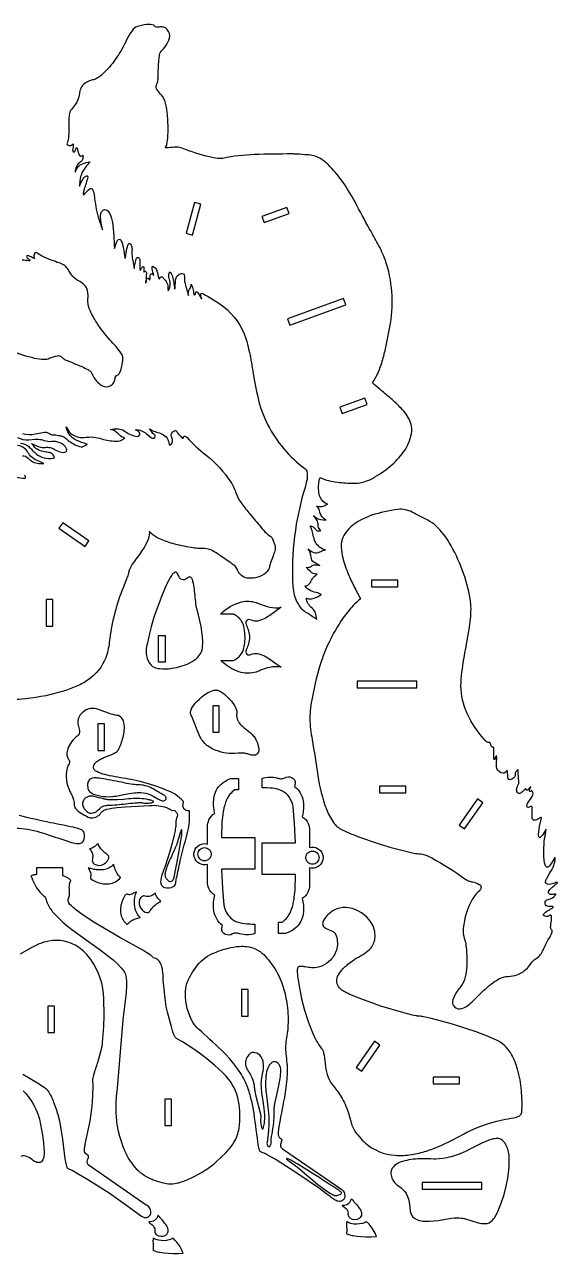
# Model space of a CAD drawing. Extents: x 13.7 to 41.7, y 8.5 to 34.7.
# Drawn here: x 31.67 to 41.73, y 8.7 to 31.92 of the extents above; entities that cross this region are included whole.
import ezdxf

# ---------------------------------------------------------------- set-up
doc = ezdxf.new("R2010")
doc.units = 0
doc.header["$MEASUREMENT"] = 0
doc.layers.get('0').update_dxf_attribs({"linetype": 'CONTINUOUS'})

msp = doc.modelspace()

# ---------------------------------------------------------------- linework, layer by layer
for points in [[(35.015, 26.73, -0.040772), (34.995, 26.815, -0.462979), (35.016, 26.841, -0.128791), (35.038, 26.837, -0.049562), (35.431, 26.588, -0.147565), (35.849, 25.989, -0.025581), (35.908, 25.771, -0.013372), (35.979, 25.385, 0.015224), (36.081, 24.853, 0.057868), (36.26, 24.361, 0.111184), (36.964, 23.53, -0.200682), (37.006, 23.452, -0.073309), (36.997, 23.293, -0.029023), (36.967, 23.173, 0.090055), (36.737, 21.302, 0.106437), (36.819, 21.003, 0.043726), (36.867, 20.92, 0.097324), (36.991, 20.812, -0.029783), (37.14, 20.718, -0.018141), (37.186, 20.682, 0.085694), (37.162, 20.806, 0.113279), (37.1, 20.891, -0.172395), (36.985, 21.085, 0.15305), (37.002, 21.079, 0.082138), (37.068, 21.067, 0.051844), (37.09, 21.069, 0.06517), (37.186, 21.105, -0.010374), (37.277, 21.153, 0.067193), (37.138, 21.199, -0.126116), (37.016, 21.261, -0.021172), (36.964, 21.314, 0.219053), (37.06, 21.366, 0.049125), (37.09, 21.425, -0.105175), (37.161, 21.513, -0.031883), (37.197, 21.539, -0.144272), (37.096, 21.562, -0.051908), (37.08, 21.574, -0.010503), (36.989, 21.667, 0.144221), (37.07, 21.677, 0.053539), (37.101, 21.698, -0.166104), (37.175, 21.713, -0.03772), (37.247, 21.7, -0.044542), (37.211, 21.717, -0.011487), (37.139, 21.759, -0.240347), (37.08, 21.857, 0.139622), (37.026, 22.012, 0.089887), (37.132, 21.946, 0.217327), (37.248, 21.957, -0.074916), (37.323, 21.99, -0.04447), (37.35, 21.993, -0.202975), (37.162, 22.144, -0.053822), (37.136, 22.214, -0.017577), (37.11, 22.331, 0.065788), (37.077, 22.42, 0.038588), (37.056, 22.451, -0.213749), (37.169, 22.38, 0.180505), (37.217, 22.352, 0.085795), (37.236, 22.353, 0.055747), (37.264, 22.363, -0.16982), (37.214, 22.442, -0.029013), (37.212, 22.486, 0.124388), (37.182, 22.568, 0.037477), (37.128, 22.64, 0.172299), (37.308, 22.56, 0.069621), (37.363, 22.565, -0.260544), (37.248, 22.704, 0.145007), (37.184, 22.823, 0.032657), (37.256, 22.814, 0.101739), (37.323, 22.828, -0.015311), (37.395, 22.859, -0.229171), (37.251, 22.99, -0.079183), (37.225, 23.104, -0.057845), (37.231, 23.301, -0.068263), (37.249, 23.361, 0.086745), (37.581, 23.274, 0.019665), (37.885, 23.254, 0.11819), (38.19, 23.321, 0.027778), (38.287, 23.373, 0.043529), (38.606, 23.601, 0.06709), (38.855, 23.887, 0.10947), (38.981, 24.235, 0.136956), (38.947, 24.433, 0.081604), (38.782, 24.67, 0.024966), (38.584, 24.856, 0.004518), (38.376, 25.031, -0.009427), (38.24, 25.15, 0.05985), (38.403, 25.492, 0.033488), (38.476, 25.758, 0.004868), (38.58, 26.273, 0.12504), (38.483, 27.463, 0.042419), (38.342, 27.775, 0.00249), (38.186, 28.055, -0.002268), (37.91, 28.568, 0.032317), (37.653, 28.983, 0.039698), (37.409, 29.268, 0.056565), (37.243, 29.395, 0.125464), (37.009, 29.459, -0.009386), (36.813, 29.472, 0.014605), (36.715, 29.475, 0.007702), (36.01, 29.463, 0.046505), (35.417, 29.391, -0.040768), (35.374, 29.388, -0.048831), (35.163, 29.418, -0.03478), (34.647, 29.584, 0.10837), (34.543, 29.603, 0.01146), (34.386, 29.593, -0.017336), (34.327, 29.592, 0.129207), (34.36, 29.666, 0.047421), (34.381, 29.942, 0.025874), (34.363, 30.265, 0.033105), (34.327, 30.458, 0.076913), (34.285, 30.55, 0.036415), (34.24, 30.602, -0.052159), (34.165, 30.707, -0.291498), (34.171, 30.798, 0.100968), (34.189, 30.86, 0.019815), (34.191, 30.934, -0.005973), (34.207, 31.25, -0.016783), (34.221, 31.347, -0.161306), (34.269, 31.438, 0.089163), (34.359, 31.551, 0.127736), (34.411, 31.705, 0.279506), (34.331, 31.855, 0.112324), (34.266, 31.875, 0.051412), (34.187, 31.87, -0.16524), (34.137, 31.878, -0.092947), (34.118, 31.899, 0.125953), (34.101, 31.91, 0.057677), (34.046, 31.918, 0.067401), (33.903, 31.908, 0.026223), (33.803, 31.884, 0.177324), (33.702, 31.803, 0.037854), (33.599, 31.63, -0.038532), (33.384, 31.259, -0.049801), (33.151, 30.986, -0.077668), (33.012, 30.891, -0.055971), (32.936, 30.869, 0.130894), (32.788, 30.791, 0.127166), (32.724, 30.685, 0.038662), (32.703, 30.587, -0.075245), (32.656, 30.453, -0.030197), (32.631, 30.414, -0.007341), (32.557, 30.318, 0.135954), (32.514, 30.213, 0.026991), (32.51, 30.165), (32.509, 29.949, -0.031564), (32.498, 29.771, -0.056242), (32.473, 29.68, 0.272827), (32.478, 29.65, 0.229465), (32.547, 29.635, 0.099194), (32.566, 29.646, -0.031572), (32.589, 29.664, -0.080858), (32.586, 29.606, 0.013761), (32.579, 29.544, 0.20006), (32.587, 29.517, 0.432905), (32.619, 29.523, 0.063666), (32.643, 29.581, -0.247859), (32.658, 29.596, -0.082897), (32.674, 29.546, 0.030457), (32.695, 29.473, 0.051747), (32.712, 29.439, 0.306496), (32.742, 29.432, 0.173615), (32.769, 29.451, -0.060536), (32.767, 29.37, -0.169479), (32.743, 29.332, 0.145464), (32.667, 29.265, 0.128949), (32.628, 29.161, 0.052774), (32.629, 29.129, -0.109176), (32.687, 29.238, -0.117563), (32.763, 29.288, -0.084076), (32.907, 29.325, 0.033272), (32.783, 29.168, 0.101105), (32.721, 29.003, 0.029524), (32.707, 28.868, -0.018868), (32.763, 28.982, -0.124912), (32.832, 29.057, -0.133567), (32.852, 29.064, -0.211507), (32.859, 29.06, -0.143071), (32.86, 29.013, -0.009734), (32.788, 28.785, 0.110694), (32.783, 28.699, 0.132252), (32.796, 28.709, -0.063855), (32.904, 28.816, -0.459191), (32.955, 28.805, -0.075498), (32.979, 28.739, -0.027738), (32.995, 28.636, 0.018906), (33.025, 28.429, 0.042026), (33.145, 28.042, -0.016788), (33.112, 28.219, -0.048138), (33.107, 28.323, -0.09246), (33.123, 28.382, -0.227671), (33.181, 28.424, -0.189015), (33.225, 28.411, -0.088625), (33.254, 28.383, -0.11703), (33.326, 28.206, -0.021319), (33.354, 27.948, -0.00174), (33.37, 27.69, -0.062294), (33.422, 27.834, -0.121512), (33.448, 27.861, -0.361151), (33.485, 27.852, -0.073956), (33.493, 27.841, -0.067967), (33.536, 27.706, -0.015404), (33.568, 27.499, 0.039815), (33.584, 27.563, -0.026904), (33.613, 27.722, -0.022071), (33.628, 27.767, -0.271564), (33.649, 27.785, -0.186502), (33.657, 27.782, -0.174188), (33.696, 27.72, -0.078441), (33.699, 27.645, 0.041838), (33.7, 27.553, 0.021178), (33.713, 27.46), (33.742, 27.308, 0.047984), (33.75, 27.352, 0.008778), (33.769, 27.461, -0.090626), (33.786, 27.509, -0.520928), (33.835, 27.509, -0.126081), (33.849, 27.455, -0.004085), (33.845, 27.334, 0.095126), (33.856, 27.271, -0.045265), (33.882, 27.317, -0.042376), (33.898, 27.343, -0.123571), (33.91, 27.351, -0.31691), (33.916, 27.347, -0.125343), (33.924, 27.313), (33.922, 27.242, -0.149927), (33.944, 27.261, -0.353541), (33.964, 27.253, -0.139967), (33.971, 27.227, -0.018029), (33.961, 27.037, -0.091352), (33.968, 27.086, -0.081701), (33.978, 27.118, -0.428919), (34.011, 27.122, -0.061096), (34.039, 27.089, -0.016896), (34.044, 27.188, -0.41913), (34.073, 27.213, -0.136339), (34.085, 27.207, -0.037085), (34.111, 27.181, -0.01849), (34.081, 27.307, -0.040065), (34.078, 27.339, -0.535475), (34.102, 27.351, -0.054893), (34.139, 27.323, -0.124886), (34.177, 27.247, -0.009056), (34.192, 27.174, 0.07693), (34.217, 27.11, -0.132825), (34.235, 27.147, -0.352835), (34.268, 27.151, -0.117362), (34.285, 27.137, 0.007817), (34.332, 27.085, -0.158132), (34.374, 26.992, -0.027287), (34.379, 26.93, 0.016373), (34.382, 26.889, 0.070756), (34.399, 26.92, 0.139796), (34.413, 27.082, 0.017005), (34.397, 27.132, -0.232909), (34.42, 27.248, -0.098984), (34.465, 27.152, -0.027964), (34.487, 27.047, -0.008174), (34.503, 26.918, 0.130097), (34.516, 26.965, -0.024215), (34.519, 27.031, -0.00918), (34.521, 27.094, -0.308176), (34.625, 27.218, -0.452621), (34.693, 27.169, -0.047988), (34.69, 27.129, 0.071036), (34.698, 27.047, 0.016355), (34.727, 26.94, -0.004463), (34.764, 26.798, -0.087575), (34.77, 26.887, -0.104557), (34.796, 26.935, 0.158869), (34.818, 27.013, -0.06344), (34.848, 26.927, -0.013544), (34.868, 26.822, 0.155344), (34.878, 26.806, 0.139595), (34.899, 26.84, -0.042289), (34.912, 26.879, -0.17433), (34.934, 26.864, -0.053857), (34.985, 26.78, 0.018107)], [(40.473, 18.317, 0.086356), (40.462, 18.349, 0.337845), (40.447, 18.356, -0.194882), (40.403, 18.363, -0.079992), (40.369, 18.394, -0.042199), (40.117, 18.731, -0.052481), (39.976, 19.033, -0.103803), (39.915, 19.559, -0.01828), (39.985, 20.055, 0.003073), (40.065, 20.49, 0.037001), (40.1, 20.883, 0.040576), (40.086, 21.07, 0.086335), (39.69, 22.133, 0.06807), (39.438, 22.448, 0.06038), (39.283, 22.558, -0.000932), (38.987, 22.709, 0.141066), (38.719, 22.76, 0.050121), (38.223, 22.648, 0.06881), (37.894, 22.48, 0.095874), (37.699, 22.27, 0.122932), (37.65, 22.104, 0.069334), (37.669, 21.888, 0.042064), (37.768, 21.576, 0.023047), (37.887, 21.314, 0.002463), (38.013, 21.071, 0.039646), (37.875, 20.943, 0.037624), (37.683, 20.703, 0.083391), (37.227, 19.74, 0.033792), (37.071, 19.012, 0.067328), (37.071, 18.61, 0.010804), (37.101, 18.411, -0.005879), (37.206, 17.733, 0.051129), (37.37, 17.098, 0.061528), (37.502, 16.847, 0.120391), (37.667, 16.705, -0.003044), (37.833, 16.633, 0.042915), (39.022, 16.267, 0.030365), (39.146, 16.251, -0.07845), (39.303, 16.203, -0.016281), (39.361, 16.175, -0.037843), (39.999, 15.771, 0.05744), (40.063, 15.738, 0.029234), (40.125, 15.724, -0.063016), (40.256, 15.676, -0.447657), (40.277, 15.582, -0.070386), (40.251, 15.55, 0.081348), (40.124, 15.389, 0.099098), (39.952, 14.85, 0.075183), (39.958, 14.714, 0.019962), (39.977, 14.649, -0.041804), (40.004, 14.516, -0.068183), (40.006, 14.015, -0.017113), (39.99, 13.928, -0.099956), (39.902, 13.742, 0.006711), (39.841, 13.66, 0.064491), (39.757, 13.494, 0.166516), (39.759, 13.402, 0.225805), (39.84, 13.333, 0.161223), (39.943, 13.337, 0.089089), (40.077, 13.417, 0.021989), (40.247, 13.583, -0.033319), (40.515, 13.819, -0.027573), (40.625, 13.891, -0.114948), (40.802, 13.938, 0.170905), (41.118, 14.052, 0.075307), (41.201, 14.146, -0.108607), (41.33, 14.274, 0.135637), (41.463, 14.435, -0.011252), (41.509, 14.545, -0.030948), (41.569, 14.648, 0.035434), (41.626, 14.76, 0.194784), (41.629, 14.805, 0.078382), (41.612, 14.827, -0.148321), (41.602, 14.862, -0.04338), (41.619, 14.993, 0.054055), (41.621, 15.068, 0.320944), (41.603, 15.094, 0.237531), (41.583, 15.088, -0.2564), (41.494, 15.073, -0.162597), (41.469, 15.094, -0.258488), (41.47, 15.111, -0.09509), (41.508, 15.15, -0.031192), (41.568, 15.19, 0.013014), (41.635, 15.233, 0.081454), (41.65, 15.247, 0.232193), (41.65, 15.254, 0.137334), (41.636, 15.257, -0.062668), (41.539, 15.265, -0.056573), (41.519, 15.273, -0.204894), (41.498, 15.31, -0.14375), (41.502, 15.356, -0.179055), (41.534, 15.382, 0.006521), (41.613, 15.409, 0.159185), (41.702, 15.482, 0.237216), (41.702, 15.49, 0.191124), (41.682, 15.493, -0.05313), (41.607, 15.486, -0.269455), (41.564, 15.513, -0.217237), (41.564, 15.544, -0.068876), (41.587, 15.578, -0.045572), (41.642, 15.628, 0.011009), (41.704, 15.677, 0.043771), (41.727, 15.699, 0.150407), (41.731, 15.71, 0.289985), (41.727, 15.713, 0.175728), (41.703, 15.71, -0.053935), (41.605, 15.677, -0.089763), (41.545, 15.678, -0.148469), (41.515, 15.697, -0.096531), (41.508, 15.711, -0.109293), (41.514, 15.75, -0.053312), (41.541, 15.808, 0.004604), (41.635, 15.975, 0.053511), (41.679, 16.092, 0.075411), (41.686, 16.181, 0.271934), (41.672, 16.173, -0.030385), (41.596, 16.043, -0.092341), (41.561, 16.009, -0.142053), (41.533, 16.003, -0.183072), (41.517, 16.012, -0.144834), (41.487, 16.083, -0.067129), (41.49, 16.541, -0.004602), (41.518, 16.722, -0.041938), (41.44, 16.597, -0.02449), (41.419, 16.573, -0.072328), (41.403, 16.563, -0.41057), (41.38, 16.574, -0.130269), (41.374, 16.626, -0.027395), (41.383, 16.683, 0.062135), (41.387, 16.733, -0.061353), (41.407, 16.829, 0.031194), (41.418, 16.881, -0.033644), (41.43, 16.925, 0.64095), (41.413, 16.939, -0.016149), (41.358, 16.906, -0.044291), (41.32, 16.889, -0.187926), (41.279, 16.892, -0.147354), (41.263, 16.908, -0.099038), (41.252, 16.951, -0.036594), (41.256, 17.056, 0.035722), (41.256, 17.117, 0.119773), (41.245, 17.146, 0.214699), (41.235, 17.149, 0.118191), (41.209, 17.138, -0.083252), (41.18, 17.128, -0.505904), (41.152, 17.162, -0.092778), (41.169, 17.204, 0.003161), (41.243, 17.317, 0.112099), (41.271, 17.395, 0.148471), (41.262, 17.433, 0.326869), (41.237, 17.441, 0.046284), (41.215, 17.432, -0.666499), (41.201, 17.448, -0.012637), (41.224, 17.507, 0.035099), (41.229, 17.528, 0.01044), (41.179, 17.469, -0.104102), (41.158, 17.454, -0.496762), (41.14, 17.469, 0.64235), (41.124, 17.477, 0.039343), (41.068, 17.425, -0.099094), (41.022, 17.394, -0.208673), (40.988, 17.398, -0.240867), (40.961, 17.464, -0.130699), (40.98, 17.53, 0.16417), (41.004, 17.632, -0.041162), (40.991, 17.811, 0.075174), (40.989, 17.832, 0.085682), (40.984, 17.841, 0.237243), (40.978, 17.838, -0.113095), (40.951, 17.811, 0.287432), (40.934, 17.751, -0.265086), (40.908, 17.687, -0.144657), (40.828, 17.653, -0.387544), (40.8, 17.675, -0.036245), (40.792, 17.745, -0.018682), (40.787, 17.809, 0.119524), (40.779, 17.832, 0.125931), (40.773, 17.826, -0.361933), (40.704, 17.777, -0.325859), (40.585, 17.874, -0.055794), (40.582, 17.9, -0.009752), (40.586, 18.079, 0.093109), (40.578, 18.105, 0.252178), (40.572, 18.098, 0.029117), (40.558, 18.07, -0.123455), (40.545, 18.037, -0.243845), (40.538, 18.036, -0.247592), (40.531, 18.051, -0.014941), (40.53, 18.167, 0.008216), (40.53, 18.262, -0.279785), (40.481, 18.295, -0.066013)], [(34.556, 21.551, 0.21732), (34.532, 21.572, 0.21732), (34.501, 21.568, 0.097879), (34.45, 21.518, 0.035971), (34.392, 21.424), (34.351, 21.343), (34.267, 21.149), (34.115, 20.724), (34.06, 20.542), (34.027, 20.413), (33.99, 20.242), (33.976, 20.167, 0.087543), (33.976, 19.994, 0.129432), (34.061, 19.817, 0.107896), (34.118, 19.779, 0.070374), (34.219, 19.753, 0.066219), (34.449, 19.758, 0.080471), (34.792, 19.863, 0.075776), (34.944, 19.97, 0.092825), (35.011, 20.07, 0.044216), (35.022, 20.109, 0.049524), (35.034, 20.261), (35.03, 20.351), (35.02, 20.448), (35.004, 20.55), (34.982, 20.657), (34.955, 20.765), (34.922, 20.881, -0.034943), (34.912, 20.937, -0.002177), (34.878, 21.254, 0.032122), (34.85, 21.399, 0.058736), (34.825, 21.462, 0.118694), (34.804, 21.482, 0.282715), (34.769, 21.478, -0.084465), (34.691, 21.432, -0.311209), (34.605, 21.46, -0.057135), (34.591, 21.481), (34.575, 21.51, 0.030593)], [(35.372, 20.782, -0.137942), (35.77, 21.012, -0.136379), (36.042, 21.001, 0.024005), (36.254, 20.926, 0.085593), (36.453, 20.902, 0.030997), (36.514, 20.91), (36.374, 20.807), (36.302, 20.758, -0.015444), (36.207, 20.7, -0.069504), (36.074, 20.651, -0.147106), (35.957, 20.666, 0.043035), (35.905, 20.678, 0.275288), (35.863, 20.657, 0.187531), (35.849, 20.612, 0.049446), (35.854, 20.591, 0.007367), (35.893, 20.49, -0.124061), (35.908, 20.252, -0.034628), (35.893, 20.198, 0.016532), (35.851, 20.089, 0.346007), (35.884, 20.013, 0.15317), (35.91, 20.011, 0.060378), (35.974, 20.03, -0.154569), (36.097, 20.032, -0.066404), (36.232, 19.974), (36.302, 19.93), (36.374, 19.881), (36.514, 19.778, 0.107399), (36.3, 19.774, 0.034356), (36.141, 19.726, -0.005535), (36.042, 19.688, -0.144527), (35.763, 19.68, -0.114737), (35.432, 19.854, -0.021255), (35.374, 19.907), (35.615, 19.907, 0.057297), (35.714, 19.971, 0.1439), (35.805, 20.115, 0.051329), (35.828, 20.23, 0.080463), (35.811, 20.55, 0.172422), (35.694, 20.733, 0.033523), (35.615, 20.782)], [(32.743, 18.9, 0.265864), (32.682, 18.686, -0.021325), (32.706, 18.58, -0.279523), (32.665, 18.476, 0.131145), (32.487, 18.237, 0.087249), (32.469, 18.136, 0.119528), (32.489, 18.065, -0.067133), (32.517, 18.005, -0.222096), (32.511, 17.953, 0.101464), (32.473, 17.869, 0.176458), (32.529, 17.428, 0.017902), (32.562, 17.365, -0.12328), (32.611, 17.175, 0.210939), (32.651, 17.091, 0.089439), (32.907, 16.932, 0.075611), (33.01, 16.945, 0.141549), (33.096, 17.003, 0.034904), (33.127, 17.048, -0.122071), (33.16, 17.072, -0.051429), (33.224, 17.094, -0.03311), (33.416, 17.126), (33.569, 17.139), (34.029, 17.165, -0.069788), (34.208, 17.162, -0.051591), (34.35, 17.127, -0.045609), (34.424, 17.09, 0.070309), (34.447, 17.076, 0.111182), (34.462, 17.074), (34.484, 17.077, -0.202789), (34.513, 17.065, -0.085052), (34.551, 17.017, -0.184723), (34.552, 16.957, 0.016251), (34.531, 16.889, 0.040121), (34.53, 16.848, -0.030737), (34.517, 16.715, -0.0172), (34.498, 16.611), (34.461, 16.455), (34.417, 16.298), (34.328, 16.022), (34.272, 15.868, 0.099809), (34.24, 15.723, 0.109207), (34.256, 15.662, 0.205628), (34.314, 15.617, 0.208435), (34.488, 15.639, 0.248484), (34.525, 15.703, -0.012531), (34.541, 15.797, -0.002973), (34.611, 16.119, -0.001302), (34.765, 16.729, 0.052258), (34.785, 16.895), (34.786, 17.056, 0.222753), (34.783, 17.064, 0.222753), (34.776, 17.067, -0.273665), (34.683, 17.106, -0.080036), (34.663, 17.142, -0.171922), (34.668, 17.207, 0.11003), (34.672, 17.236, 0.137324), (34.666, 17.247, 0.047058), (34.518, 17.374, 0.041018), (34.455, 17.41), (34.377, 17.446), (34.275, 17.486), (34.151, 17.531), (34.01, 17.575), (33.854, 17.618), (33.686, 17.656, -0.001165), (33.278, 17.727), (33.186, 17.75, -0.055267), (33.033, 17.806, -0.089319), (32.984, 17.845, -0.217651), (32.972, 17.896, -0.170562), (33.018, 17.98, -0.067985), (33.094, 18.034, -0.023828), (33.169, 18.07), (33.321, 18.132, 0.06274), (33.407, 18.179, 0.097923), (33.442, 18.22, 0.046786), (33.493, 18.332, 0.061025), (33.553, 18.587, 0.069971), (33.548, 18.734, 0.10968), (33.509, 18.818, 0.193431), (33.415, 18.869, -0.048841), (33.273, 18.904), (33.1, 18.969, 0.074685), (32.958, 18.999, 0.184525), (32.782, 18.937, 0.032865)], [(32.863, 17.521, 0.235984), (32.923, 17.409, 0.067837), (32.99, 17.374, 0.044997), (33.095, 17.347, 0.06628), (33.32, 17.335, 0.018227), (33.403, 17.345), (33.485, 17.359), (33.649, 17.391), (33.734, 17.403, -0.040379), (33.866, 17.409, -0.089621), (34.046, 17.368, -0.023478), (34.102, 17.341, 0.010201), (34.214, 17.277, 0.085271), (34.268, 17.256, 0.177386), (34.325, 17.264, 0.212729), (34.346, 17.294, 0.212729), (34.338, 17.329, 0.13471), (34.291, 17.37, 0.014065), (34.25, 17.39, -0.025067), (34.139, 17.456, 0.025747), (34.064, 17.498, 0.11332), (33.822, 17.556, -0.027483), (33.721, 17.564), (33.599, 17.584, 0.001845), (33.197, 17.663), (33.083, 17.681, 0.022584), (33.013, 17.688, 0.06903), (32.956, 17.684, 0.071512), (32.94, 17.678, 0.116018), (32.878, 17.626, 0.169714), (32.861, 17.552, 0.013174)], [(35.391, 15.966), (35.407, 15.597), (35.433, 15.285, 0.102496), (35.479, 15.153, 0.030802), (35.531, 15.074, 0.13947), (35.675, 14.971, 0.060504), (35.823, 14.936, 0.031161), (36.02, 14.926), (36.02, 14.748, -0.157017), (35.734, 14.743, 0.035508), (35.668, 14.755, 0.137191), (35.594, 14.739, -0.223616), (35.463, 14.728, -0.331314), (35.395, 14.843, -0.077159), (35.409, 14.9, -0.196314), (35.245, 15.179, -0.079424), (35.248, 15.402, -0.019507), (35.263, 15.476, -0.181595), (35.151, 15.598, -0.077993), (35.122, 15.729), (35.123, 16.053, -0.410058), (34.877, 16.189, -0.410058), (35.009, 16.437, -0.144622), (35.123, 16.438), (35.122, 16.762, -0.081971), (35.153, 16.898, -0.173688), (35.263, 17.015, -0.020262), (35.244, 17.117, -0.085073), (35.251, 17.345, -0.178805), (35.415, 17.596, -0.058275), (35.515, 17.655, -0.023841), (35.576, 17.679), (35.708, 17.679), (35.708, 17.464), (35.638, 17.464, 0.131685), (35.485, 17.27, 0.059206), (35.425, 17.072, 0.01486), (35.412, 16.991), (35.398, 16.859), (35.388, 16.564), (36.02, 16.564), (36.02, 15.966)], [(36.785, 16.46), (36.769, 16.829), (36.743, 17.141, 0.1025), (36.697, 17.274, 0.030814), (36.645, 17.353, 0.13946), (36.5, 17.456, 0.060505), (36.352, 17.491, 0.031162), (36.156, 17.501), (36.156, 17.678, -0.157018), (36.442, 17.684, 0.035507), (36.507, 17.672, 0.137191), (36.582, 17.688, -0.223615), (36.712, 17.698, -0.331314), (36.78, 17.584, -0.077174), (36.767, 17.527, -0.196317), (36.931, 17.247, -0.070376), (36.933, 17.062, -0.029264), (36.913, 16.95, -0.181612), (37.024, 16.828, -0.078004), (37.053, 16.698), (37.053, 16.374, -0.410051), (37.299, 16.238, -0.410051), (37.166, 15.99, -0.144562), (37.053, 15.988), (37.053, 15.664, -0.081963), (37.022, 15.528, -0.173695), (36.913, 15.412), (36.927, 15.343, -0.082908), (36.93, 15.108, -0.161539), (36.805, 14.868, -0.087486), (36.66, 14.772, -0.023841), (36.6, 14.747), (36.468, 14.747), (36.468, 14.963), (36.538, 14.963, 0.131684), (36.691, 15.157, 0.059206), (36.751, 15.355, 0.01486), (36.764, 15.436), (36.778, 15.568), (36.788, 15.863), (36.156, 15.863), (36.155, 16.46)], [(32.768, 17.213, 0.139088), (32.782, 17.134, 0.182914), (32.877, 17.033, 0.21481), (32.992, 17.034, 0.085615), (33.051, 17.07), (33.097, 17.116, -0.145043), (33.196, 17.165, -0.045201), (33.279, 17.173, 0.017233), (33.455, 17.185, -0.005375), (33.795, 17.219, -0.038982), (33.876, 17.221, -0.022518), (33.909, 17.215, 0.03454), (33.967, 17.211, 0.048087), (34.066, 17.218, 0.099294), (34.1, 17.229, 0.302494), (34.106, 17.238, 0.302494), (34.1, 17.246, 0.073937), (34.073, 17.259, 0.033036), (34.013, 17.276, 0.040155), (33.85, 17.297, 0.025675), (33.724, 17.297, 0.005931), (33.538, 17.281), (33.428, 17.275), (33.33, 17.274), (33.245, 17.276), (33.225, 17.278, -0.030423), (33.16, 17.29, 0.003077), (32.985, 17.337, 0.07682), (32.918, 17.344, 0.157631), (32.816, 17.304, 0.186815)], [(34.552, 16.458, -0.021446), (34.523, 16.382, -0.003771), (34.394, 16.1), (34.357, 16.005, 0.031438), (34.331, 15.92, 0.079162), (34.323, 15.84, 0.162267), (34.344, 15.786, 0.107565), (34.397, 15.737, 0.385849), (34.465, 15.749, 0.11701), (34.494, 15.813), (34.577, 16.237), (34.623, 16.505), (34.638, 16.606, 0.034914), (34.642, 16.669, 0.07268), (34.639, 16.7, 0.242214), (34.638, 16.704, 0.242214), (34.635, 16.705, 0.203353), (34.629, 16.697, 0.037436), (34.618, 16.67)], [(32.9, 16.345, -0.081282), (32.947, 16.269, -0.12875), (32.957, 16.183, 0.0373), (32.949, 16.127, 0.254621), (32.981, 16.067, 0.215209), (33.122, 16.039, 0.088697), (33.18, 16.068, 0.1127), (33.25, 16.143, 0.173392), (33.262, 16.201, 0.199126), (33.246, 16.228, 0.014547), (33.17, 16.29, -0.103447), (33.07, 16.415, -0.020105), (33.059, 16.44, 0.192219), (33.034, 16.428, -0.024014), (32.983, 16.384, -0.117327)], [(35.069, 16.121, -0.414214), (34.944, 16.246, -0.414214), (35.069, 16.371, -0.414214), (35.194, 16.246, -0.414214)], [(37.107, 16.306, -0.414214), (37.232, 16.181, -0.414214), (37.107, 16.056, -0.414214), (36.982, 16.181, -0.414214)], [(32.871, 15.987, -0.04501), (32.915, 15.898, -0.115782), (32.924, 15.848, -0.076647), (32.915, 15.818, 0.203065), (32.919, 15.788, 0.088211), (33.01, 15.729, 0.096349), (33.204, 15.683, 0.022647), (33.267, 15.687, 0.208485), (33.484, 15.805, 0.064212), (33.476, 15.815, -0.121384), (33.382, 15.959, -0.032309), (33.354, 16.052, -0.172453), (33.161, 15.953, -0.067449), (33.027, 15.953, -0.021191), (32.966, 15.963, -0.021822)], [(32.397, 15.835), (32.397, 15.987), (31.897, 15.987), (31.897, 15.862, 0.016681), (31.824, 15.849, 0.0277), (31.793, 15.84, 0.090869), (31.946, 15.545, 0.059497), (32.031, 15.461, 0.029402), (32.059, 15.442, 0.011973), (32.098, 15.329, 0.092969), (32.221, 15.139, -0.011755), (32.317, 15.038), (32.395, 14.964), (32.477, 14.893), (32.563, 14.825), (32.921, 14.567), (33.098, 14.442), (33.265, 14.314), (33.344, 14.248), (33.417, 14.18), (33.484, 14.11, -0.019048), (33.545, 14.037, -0.111923), (33.584, 13.943, -0.048021), (33.596, 13.833, -0.018169), (33.596, 13.757), (33.587, 13.631), (33.525, 13.116), (33.42, 11.825), (33.404, 11.667), (33.396, 11.556), (33.393, 11.424, 0.041017), (33.422, 11.105), (33.44, 11.015), (33.464, 10.921), (33.493, 10.823), (33.529, 10.721, 0.038557), (33.63, 10.504, 0.018951), (33.675, 10.432), (33.713, 10.38, 0.11649), (34.028, 10.128, 0.018127), (34.099, 10.097), (34.176, 10.069), (34.26, 10.045), (34.35, 10.025, 0.08582), (34.506, 10.025, 0.033697), (34.606, 10.047), (34.676, 10.069, 0.034571), (34.884, 10.161), (35.014, 10.235), (35.129, 10.309), (35.223, 10.377, 0.020864), (35.288, 10.432), (35.476, 10.612, 0.059321), (35.625, 10.8, 0.095561), (35.721, 11.07, 0.082613), (35.713, 11.58, 0.137205), (35.473, 12.056, 0.018997), (35.408, 12.122), (35.257, 12.261), (35.111, 12.382), (34.974, 12.487), (34.85, 12.575), (34.65, 12.701), (34.541, 12.763, -0.123276), (34.514, 12.792, -0.044244), (34.489, 12.842, -0.020774), (34.465, 12.907), (34.443, 12.982), (34.372, 13.259, -0.022026), (34.358, 13.309), (34.345, 13.37), (34.324, 13.518), (34.289, 13.873, 0.029941), (34.278, 14.058, 0.038581), (34.259, 14.141, 0.121425), (34.188, 14.249, 0.153413), (34.102, 14.287, 0.120739), (34.082, 14.312, 0.035253), (34.041, 14.345), (33.98, 14.385), (33.902, 14.432), (33.469, 14.672), (32.965, 14.967), (32.736, 15.123), (32.636, 15.201, -0.018201), (32.549, 15.277, -0.294844), (32.497, 15.389, -0.056133), (32.518, 15.463, 0.079555), (32.52, 15.478, 0.229137), (32.517, 15.484, 0.023814), (32.516, 15.611, -0.087767), (32.542, 15.749, 0.165155), (32.46, 15.813, 0.027083)], [(33.783, 15.536, -0.032564), (33.703, 15.494, -0.079264), (33.653, 15.48, -0.116069), (33.63, 15.484, 0.109647), (33.605, 15.492, 0.217479), (33.576, 15.477, 0.068843), (33.544, 15.429, 0.118722), (33.481, 15.195, 0.166644), (33.546, 14.983, 0.062007), (33.607, 14.92, -0.051731), (33.687, 14.987, -0.053446), (33.763, 15.025, -0.028737), (33.852, 15.052, -0.135304), (33.768, 15.187, -0.077361), (33.747, 15.331, -0.08803)], [(34.143, 15.509, -0.100229), (34.048, 15.455, -0.126472), (33.947, 15.453, 0.108116), (33.915, 15.457, 0.185525), (33.868, 15.429, 0.286057), (33.847, 15.256, 0.174714), (33.951, 15.153, 0.157448), (34.004, 15.145, 0.203958), (34.027, 15.159, -0.036887), (34.08, 15.228, -0.048581), (34.164, 15.309, -0.087917), (34.228, 15.344, 0.317783), (34.239, 15.356, 0.198234), (34.231, 15.371, 0.014184), (34.189, 15.415, -0.136467), (34.146, 15.489, -0.039573)], [(41.056, 11.372, 0.017848), (41.063, 11.511), (41.059, 11.684, 0.018689), (41.041, 11.88), (41.025, 11.982), (41.005, 12.085), (40.979, 12.186), (40.946, 12.285, 0.078938), (40.797, 12.562, 0.079268), (40.653, 12.695, 0.029897), (40.596, 12.727), (40.411, 12.809), (40.2, 12.89), (39.753, 13.037), (39.354, 13.144), (39.205, 13.175, 0.023061), (39.124, 13.186, -0.029704), (39.059, 13.192), (38.997, 13.204), (38.83, 13.246), (38.398, 13.378), (37.967, 13.533), (37.802, 13.602, -0.018641), (37.717, 13.643, -0.071364), (37.615, 13.722, -0.304703), (37.582, 13.937, -0.051703), (37.615, 13.997, -0.053868), (37.708, 14.106, -0.019721), (37.776, 14.167), (37.861, 14.232, -0.021269), (37.934, 14.28, 0.009283), (38.088, 14.371, 0.073045), (38.208, 14.473, 0.165083), (38.288, 14.679, 0.164843), (38.215, 14.955, 0.21008), (37.789, 15.234, 0.248826), (37.393, 15.096, 0.057307), (37.317, 14.996, 0.123839), (37.298, 14.929, 0.224668), (37.328, 14.869, 0.058903), (37.366, 14.845, -0.002021), (37.48, 14.794, -0.14042), (37.54, 14.737, -0.165606), (37.567, 14.466, -0.142289), (37.447, 14.245, -0.228079), (37.088, 14.101, -0.034956), (36.97, 14.117, 0.024927), (36.892, 14.127, 0.07452), (36.854, 14.122, 0.287835), (36.821, 14.079, 0.053318), (36.819, 14.047, 0.023731), (36.831, 13.901), (36.859, 13.72), (36.902, 13.516), (36.957, 13.301), (37.024, 13.088, 0.017991), (37.1, 12.889), (37.141, 12.799), (37.184, 12.716, 0.045572), (37.28, 12.576, -0.105751), (37.318, 12.489, -0.019342), (37.326, 12.451, 0.005625), (37.35, 12.234, 0.131482), (37.507, 11.856, -0.004437), (37.584, 11.76), (37.629, 11.694), (37.668, 11.63, -0.056939), (37.791, 11.337), (37.844, 11.151, 0.061334), (37.885, 11.049, 0.068737), (38.109, 10.786, 0.16348), (38.667, 10.557, 0.060888), (38.978, 10.572, 0.038941), (39.257, 10.638, 0.013577), (39.376, 10.679), (39.549, 10.749), (39.731, 10.835, -0.001414), (40.05, 11.007), (40.17, 11.064), (40.284, 11.11), (40.391, 11.148), (40.492, 11.179), (40.585, 11.203), (40.749, 11.238, 0.021378), (40.957, 11.28, 0.069726), (41.022, 11.308, 0.255179)], [(37.662, 9.91, -0.198538), (37.718, 9.79, -0.487946), (37.591, 9.688, -0.093198), (37.514, 9.721, -0.040915), (37.44, 9.778, 0.011558), (37.379, 9.825), (37.237, 9.928), (36.83, 10.208), (36.405, 10.482), (36.239, 10.575, 0.038687), (36.154, 10.613, -0.017734), (36.131, 10.62, -0.171911), (36.114, 10.637, -0.063687), (36.097, 10.683, -0.01702), (36.088, 10.727, 0.000471), (36.003, 11.351), (35.966, 11.548, 0.026082), (35.901, 11.794, 0.056429), (35.765, 12.083), (35.697, 12.186), (35.623, 12.285), (35.544, 12.379), (35.463, 12.468), (35.381, 12.552, 0.002655), (34.956, 12.942), (34.912, 12.987, -0.05275), (34.854, 13.063, -0.138416), (34.709, 13.616, -0.066522), (34.737, 13.801, -0.059569), (34.787, 13.919), (34.845, 14.017), (34.902, 14.104, -0.139066), (35.218, 14.367, -0.047939), (35.517, 14.47, -0.047425), (35.721, 14.504, -0.046933), (35.87, 14.502, -0.16305), (36.186, 14.348, -0.042193), (36.303, 14.214), (36.377, 14.111, -0.068805), (36.541, 13.772, -0.0443), (36.621, 13.441), (36.639, 13.285), (36.647, 13.125), (36.644, 12.964, -0.021287), (36.638, 12.901, -0.006937), (36.609, 12.736, 0.03843), (36.6, 12.582), (36.605, 12.474, 0.003125), (36.623, 12.302, -0.014061), (36.628, 12.23), (36.629, 12.118), (36.623, 12.003), (36.611, 11.886), (36.576, 11.652, -0.004565), (36.494, 11.229), (36.467, 11.065, 0.052036), (36.461, 10.946, 0.124672), (36.476, 10.902, 0.133976), (36.493, 10.889, -0.170551), (36.524, 10.86, -0.195473), (36.524, 10.823, 0.007988), (36.504, 10.77, 0.301073), (36.526, 10.693, 0.030202), (36.54, 10.682)], [(35.988, 12.498, 0.18777), (35.924, 12.474, 0.251973), (35.844, 12.265, 0.067839), (35.859, 12.212, 0.01119), (35.878, 12.175, 0.007632), (35.945, 12.065, -0.08187), (35.998, 11.917, -0.023279), (36.008, 11.845, 0.019737), (36.02, 11.762), (36.038, 11.676), (36.12, 11.36, -0.050242), (36.131, 11.283), (36.128, 11.231, 0.070099), (36.146, 11.082, 0.093951), (36.159, 11.058, 0.256796), (36.167, 11.056, 0.256796), (36.174, 11.062, 0.073931), (36.184, 11.09, 0.047089), (36.201, 11.192, 0.053403), (36.197, 11.441, 0.005948), (36.167, 11.625), (36.153, 11.734), (36.144, 11.832), (36.141, 11.917, -0.047212), (36.149, 12.006, 0.018221), (36.18, 12.197, 0.056503), (36.179, 12.308, 0.110894), (36.138, 12.42, 0.205308), (36.019, 12.495, 0.02926)], [(36.225, 12.027), (36.222, 11.935), (36.223, 11.849, 0.018775), (36.236, 11.688), (36.278, 11.36), (36.284, 11.27), (36.285, 11.183, -0.019746), (36.276, 11.022), (36.249, 10.797, 0.194923), (36.264, 10.733, 0.236477), (36.287, 10.723, 0.236477), (36.309, 10.735, 0.140834), (36.325, 10.797, -0.025456), (36.328, 10.858), (36.336, 10.915, 0.005447), (36.367, 11.098, 0.013023), (36.379, 11.199), (36.384, 11.282, 0.012442), (36.382, 11.39, -0.03791), (36.393, 11.505, -0.012688), (36.406, 11.584), (36.465, 11.846), (36.491, 11.975, 0.029673), (36.509, 12.12, 0.058972), (36.503, 12.217, 0.219938), (36.426, 12.317, 0.283499), (36.334, 12.304, 0.106317), (36.28, 12.24, 0.086147), (36.233, 12.096, 0.026495)], [(38.591, 10.184, 0.184796), (38.694, 10.009, 0.011272), (38.778, 9.946, -0.136438), (38.896, 9.79, -0.060754), (38.94, 9.621, -0.002202), (38.954, 9.496, 0.268236), (39.077, 9.342, 0.072184), (39.191, 9.315, 0.020507), (39.25, 9.311), (39.318, 9.312), (39.396, 9.317), (39.483, 9.328), (39.581, 9.343, -0.008957), (39.731, 9.373, -0.073919), (39.923, 9.371, -0.020665), (39.993, 9.358), (40.237, 9.284, 0.078552), (40.362, 9.266, 0.192819), (40.504, 9.331, 0.075284), (40.581, 9.442, 0.019187), (40.607, 9.496), (40.671, 9.656), (40.723, 9.817), (40.764, 9.975), (40.795, 10.128), (40.814, 10.272, 0.0445), (40.82, 10.531, 0.088801), (40.76, 10.758, 0.158263), (40.668, 10.856, 0.141326), (40.572, 10.875, 0.071918), (40.45, 10.848, 0.017479), (40.395, 10.827), (40.304, 10.785), (40.103, 10.684), (39.993, 10.631), (39.877, 10.582, -0.059175), (39.566, 10.496), (39.5, 10.489), (39.434, 10.486), (39.4, 10.486, 0.016764), (39.172, 10.493, 0.054493), (38.848, 10.453, 0.071405), (38.684, 10.386, 0.153996), (38.598, 10.286, 0.153944)], [(36.823, 10.333), (37.208, 10.009), (37.321, 9.921, 0.02591), (37.445, 9.838, 0.046487), (37.524, 9.801, 0.112375), (37.569, 9.797, 0.074653), (37.64, 9.825, 0.249416), (37.653, 9.844, 0.249416), (37.645, 9.865, 0.067065), (37.605, 9.896, -0.000763), (37.122, 10.208), (36.828, 10.392, 0.008864), (36.696, 10.468, 0.029286), (36.651, 10.488, 0.017315), (36.622, 10.495, 0.371605), (36.617, 10.492, 0.371605), (36.619, 10.487, 0.060439), (36.644, 10.465)], [(37.67, 9.614, 0.286237), (37.817, 9.681, 0.050997), (37.846, 9.735, 0.031807), (37.89, 9.68, -0.014275), (37.978, 9.576, -0.052568), (38.021, 9.511, -0.130939), (38.034, 9.441, -0.234821), (37.994, 9.368, -0.347976), (37.82, 9.368, -0.180923), (37.784, 9.425, -0.132438), (37.783, 9.46, 0.225234), (37.767, 9.519, 0.028714), (37.756, 9.531, -0.009759), (37.694, 9.587, -0.020556)], [(34.017, 9.299, 0.092325), (34.037, 9.278, -0.045453), (34.108, 9.216, -0.239617), (34.13, 9.127, 0.265859), (34.164, 9.056, 0.277167), (34.323, 9.042, 0.122878), (34.371, 9.084, 0.19391), (34.381, 9.153, 0.125591), (34.34, 9.249, 0.018137), (34.241, 9.364, -0.035402), (34.195, 9.425, -0.163667), (34.122, 9.327, -0.158613)], [(38.125, 9.301, -0.085082), (38.051, 9.271, -0.12209), (37.833, 9.269, -0.084083), (37.753, 9.304, 0.05386), (37.749, 9.249, -0.013352), (37.754, 9.148, -0.090282), (37.745, 9.083, 0.073471), (37.794, 9.061, 0.031638), (37.874, 9.04), (37.943, 9.029), (38.023, 9.021), (38.113, 9.016), (38.212, 9.016), (38.318, 9.021, 0.047604), (38.253, 9.15, 0.043066), (38.174, 9.257, 0.057224)], [(34.1, 8.992, 0.045079), (34.096, 8.927, -0.014027), (34.102, 8.832, -0.102561), (34.092, 8.772, 0.095231), (34.131, 8.751, 0.04582), (34.228, 8.726), (34.301, 8.716), (34.384, 8.708), (34.474, 8.704), (34.569, 8.704), (34.667, 8.708, 0.079155), (34.548, 8.915, 0.038273), (34.497, 8.97, 0.028104), (34.474, 8.989, -0.07409), (34.403, 8.96, -0.117318), (34.198, 8.952, -0.09951)]]:
    msp.add_lwpolyline(points, format="xyb", close=True)
for points in [[(34.877, 28.556), (34.724, 27.976), (34.845, 27.944), (34.998, 28.524)], [(36.152, 28.295), (36.195, 28.178), (36.665, 28.349), (36.622, 28.466)], [(36.637, 26.358), (36.68, 26.241), (37.737, 26.625), (37.694, 26.743)], [(37.624, 24.689), (37.667, 24.571), (38.137, 24.742), (38.094, 24.86)], [(32.884, 22.165), (32.391, 22.507), (32.32, 22.404), (32.813, 22.062)], [(38.72, 21.298), (38.72, 21.423), (38.22, 21.423), (38.22, 21.298)], [(32.203, 21.056), (32.078, 21.056), (32.078, 20.556), (32.203, 20.556)], [(34.326, 19.877), (34.201, 19.877), (34.201, 20.377), (34.326, 20.377)], [(39.077, 19.392), (39.077, 19.517), (37.952, 19.517), (37.952, 19.392)], [(36.043, 18.402), (36.06, 18.363), (36.073, 18.326), (36.078, 18.309), (36.083, 18.292), (36.087, 18.276), (36.089, 18.26), (36.091, 18.246), (36.092, 18.232), (36.093, 18.218), (36.092, 18.212), (36.092, 18.205), (36.091, 18.199), (36.09, 18.193), (36.089, 18.188), (36.088, 18.182), (36.086, 18.177), (36.085, 18.172), (36.083, 18.167), (36.081, 18.162), (36.078, 18.158), (36.076, 18.154), (36.073, 18.15), (36.07, 18.146), (36.066, 18.142), (36.063, 18.139), (36.059, 18.136), (36.055, 18.133), (36.051, 18.13), (36.047, 18.127), (36.042, 18.125), (36.038, 18.123), (36.033, 18.121), (36.027, 18.12), (36.022, 18.118), (36.016, 18.117), (36.011, 18.116), (36.005, 18.116), (35.998, 18.115), (35.992, 18.115), (35.985, 18.115), (35.978, 18.116), (35.964, 18.117), (35.948, 18.12), (35.932, 18.124), (35.915, 18.128), (35.898, 18.134), (35.88, 18.14), (35.862, 18.145), (35.845, 18.149), (35.828, 18.152), (35.812, 18.154), (35.796, 18.156), (35.764, 18.157), (35.733, 18.156), (35.702, 18.154), (35.636, 18.15), (35.601, 18.148), (35.564, 18.148), (35.525, 18.15), (35.482, 18.154), (35.436, 18.162), (35.385, 18.174), (35.33, 18.191), (35.27, 18.213), (35.24, 18.225), (35.211, 18.239), (35.185, 18.254), (35.16, 18.269), (35.137, 18.285), (35.115, 18.301), (35.095, 18.319), (35.076, 18.337), (35.059, 18.355), (35.043, 18.375), (35.028, 18.394), (35.014, 18.415), (35, 18.435), (34.988, 18.457), (34.966, 18.5), (34.946, 18.545), (34.928, 18.592), (34.893, 18.687), (34.857, 18.785), (34.836, 18.834), (34.813, 18.882), (34.811, 18.886), (34.81, 18.889), (34.809, 18.892), (34.808, 18.896), (34.807, 18.9), (34.806, 18.903), (34.805, 18.907), (34.805, 18.911), (34.805, 18.915), (34.804, 18.919), (34.804, 18.923), (34.805, 18.927), (34.805, 18.935), (34.807, 18.944), (34.809, 18.952), (34.811, 18.961), (34.814, 18.97), (34.818, 18.979), (34.822, 18.989), (34.826, 18.998), (34.837, 19.018), (34.849, 19.037), (34.862, 19.057), (34.878, 19.078), (34.894, 19.098), (34.931, 19.138), (34.971, 19.177), (35.014, 19.214), (35.058, 19.248), (35.104, 19.279), (35.126, 19.293), (35.148, 19.305), (35.17, 19.316), (35.192, 19.326), (35.212, 19.334), (35.232, 19.34), (35.242, 19.343), (35.251, 19.345), (35.261, 19.347), (35.269, 19.348), (35.278, 19.348), (35.286, 19.349), (35.294, 19.348), (35.298, 19.348), (35.302, 19.347), (35.308, 19.346), (35.315, 19.344), (35.321, 19.342), (35.328, 19.34), (35.343, 19.334), (35.357, 19.327), (35.372, 19.319), (35.388, 19.31), (35.404, 19.299), (35.42, 19.288), (35.452, 19.262), (35.485, 19.233), (35.517, 19.202), (35.548, 19.169), (35.577, 19.135), (35.603, 19.101), (35.627, 19.066), (35.637, 19.049), (35.647, 19.033), (35.655, 19.016), (35.663, 19), (35.669, 18.985), (35.674, 18.97), (35.675, 18.963), (35.677, 18.956), (35.678, 18.949), (35.679, 18.943), (35.68, 18.936), (35.68, 18.93), (35.68, 18.924), (35.679, 18.921), (35.679, 18.918), (35.677, 18.906), (35.676, 18.894), (35.675, 18.883), (35.675, 18.872), (35.675, 18.861), (35.676, 18.85), (35.677, 18.84), (35.679, 18.83), (35.68, 18.82), (35.683, 18.811), (35.685, 18.801), (35.689, 18.792), (35.692, 18.783), (35.696, 18.774), (35.7, 18.766), (35.704, 18.758), (35.709, 18.749), (35.714, 18.741), (35.725, 18.726), (35.737, 18.711), (35.75, 18.697), (35.763, 18.682), (35.778, 18.669), (35.808, 18.642), (35.938, 18.536), (35.969, 18.506), (35.983, 18.491), (35.997, 18.475), (36.01, 18.458), (36.022, 18.44), (36.033, 18.421)], [(35.348, 19.051), (35.223, 19.051), (35.223, 18.551), (35.348, 18.551)], [(33.179, 18.707), (33.054, 18.707), (33.054, 18.207), (33.179, 18.207)], [(38.87, 17.406), (38.87, 17.531), (38.37, 17.531), (38.37, 17.406)], [(39.979, 16.725), (40.322, 17.217), (40.219, 17.289), (39.877, 16.796)], [(35.89, 13.688), (35.765, 13.688), (35.765, 13.188), (35.89, 13.188)], [(32.238, 13.376), (32.113, 13.376), (32.113, 12.876), (32.238, 12.876)], [(38.276, 12.712), (37.934, 12.219), (38.036, 12.148), (38.378, 12.641)], [(39.385, 12.031), (39.385, 11.906), (39.885, 11.906), (39.885, 12.031)], [(34.321, 11.118), (34.446, 11.118), (34.446, 11.618), (34.321, 11.618)], [(39.178, 10.044), (39.178, 9.919), (40.303, 9.919), (40.303, 10.044)]]:
    msp.add_lwpolyline(points, close=True)
for points in [[(31.416, 25.757, 0.040567), (31.856, 25.62, 0.039309), (32.039, 25.596, 0.111082), (32.138, 25.615, -0.0579), (32.296, 25.664, -0.193285), (32.363, 25.648, -0.043433), (32.386, 25.623, 0.109497), (32.439, 25.588, -0.002769), (32.753, 25.457, -0.03193), (32.865, 25.402, -0.02198), (32.91, 25.371, -0.12391), (32.941, 25.332, 0.10992), (33.072, 25.142, 0.10837), (33.173, 25.084, 0.269324), (33.333, 25.126, 0.096494), (33.369, 25.189, 0.023311), (33.385, 25.251, -0.173283), (33.409, 25.29, -0.078974), (33.434, 25.3, 0.123193), (33.451, 25.313, 0.055102), (33.465, 25.337, 0.093048), (33.523, 25.546, 0.021839), (33.527, 25.619, 0.136903), (33.503, 25.7, 0.038481), (33.4, 25.835, 0.011899), (33.279, 25.966, -0.043151), (33.028, 26.295, -0.041242), (32.91, 26.516, -0.080768), (32.865, 26.687, -0.056885), (32.87, 26.763, 0.133725), (32.845, 26.935, 0.118216), (32.778, 27.019, 0.053459), (32.692, 27.076, -0.151738), (32.508, 27.27, 0.067345), (32.449, 27.348, 0.104068), (32.359, 27.404, -0.020472), (32.221, 27.454, -0.013071), (32.044, 27.523, -0.040091), (31.946, 27.578), (31.903, 27.61, 0.306334), (31.878, 27.609, 0.292512), (31.846, 27.532, 0.04332), (31.856, 27.509, -0.12276), (31.857, 27.502, -0.104054), (31.836, 27.507, 0.025453), (31.755, 27.548, 0.068162), (31.729, 27.556, 0.395976), (31.71, 27.54, 0.24562), (31.723, 27.512, 0.028619), (31.769, 27.472, -0.467151), (31.768, 27.46, -0.228188), (31.749, 27.458, 0.043659), (31.626, 27.467, 0.136816)], [(31.635, 24.195, 0.111341), (31.874, 24.185), (32.019, 24.213, -0.048944), (32.082, 24.216, -0.150282), (32.141, 24.191, 0.151627), (32.236, 24.167, -0.064771), (32.338, 24.153, -0.020126), (32.394, 24.136, -0.055145), (32.43, 24.118, -0.024266), (32.497, 24.063, 0.086951), (32.71, 23.948, 0.245986), (32.814, 23.967, -0.009483), (32.851, 23.995, -0.05941), (32.645, 24.069, -0.056274), (32.559, 24.128, -0.125364), (32.472, 24.267, -0.028315), (32.457, 24.321, 0.07628), (32.541, 24.201, 0.142899), (32.682, 24.126, 0.099876), (32.837, 24.122, -0.093809), (33.02, 24.119, -0.028398), (33.159, 24.083, 0.083759), (33.432, 24.051, 0.125065), (33.541, 24.087, 0.044814), (33.565, 24.107, -0.124953), (33.471, 24.16, -0.011693), (33.429, 24.203, 0.158192), (33.286, 24.27, -0.043068), (33.442, 24.282, -0.140188), (33.554, 24.245, 0.104559), (33.765, 24.142, 0.142143), (33.82, 24.144, 0.244004), (33.847, 24.177, 0.244004), (33.836, 24.218, 0.107244), (33.794, 24.248, 0.023903), (33.765, 24.261, -0.154474), (33.878, 24.247, -0.067993), (33.976, 24.186), (34.059, 24.116, 0.219415), (34.11, 24.107, 0.307939), (34.138, 24.144, 0.170217), (34.131, 24.162, -0.028042), (34.062, 24.233, -0.051665), (34.03, 24.284, 0.081015), (34.135, 24.229, 0.004175), (34.243, 24.196, -0.249642), (34.398, 24.023), (34.404, 23.984, 0.077983), (34.409, 23.973, 0.229733), (34.464, 24.035, 0.229733), (34.449, 24.117, -0.358752), (34.471, 24.223, -0.04536), (34.518, 24.255, -0.061827), (34.553, 24.214, 0.029906), (34.61, 24.15), (34.642, 24.11, 0.349962), (34.666, 24.106, 0.266685), (34.672, 24.124, -0.208429), (34.68, 24.139, -0.208429), (34.697, 24.143, -0.140979), (34.74, 24.117, 0.047727), (35.093, 23.79, -0.080142), (35.567, 23.274, -0.065494), (35.664, 23.063, 0.061328), (35.759, 22.887, 0.022508), (35.904, 22.698, 0.001786), (36.11, 22.456, 0.013046), (36.21, 22.337, 0.063481), (36.309, 22.257, -0.110244), (36.344, 22.218, -0.041664), (36.395, 22.087, -0.131226), (36.395, 21.978, -0.028669), (36.363, 21.88, 0.009213), (36.315, 21.749, -0.003037), (36.293, 21.664, -0.182528), (36.186, 21.532, -0.178411), (35.87, 21.463, -0.26093), (35.7, 21.6, 0.141197), (35.62, 21.708, 0.027756), (35.553, 21.755), (35.373, 21.883, 0.029679), (35.198, 21.989, 0.111819), (35.076, 22.021, -0.050113), (34.814, 22.038, -0.025293), (34.466, 22.115, -0.037608), (34.208, 22.211, -0.066272), (34.062, 22.307, -0.027327), (34.025, 22.344, -0.117559), (34.011, 22.211, -0.052455), (33.927, 22.04, -0.016089), (33.882, 21.97, -0.00354), (33.706, 21.727, 0.055006), (33.651, 21.622, 0.028347), (33.632, 21.551, -0.028572), (33.603, 21.462), (33.53, 21.281, 0.060545), (33.28, 20.322, -0.047135), (33.226, 20.021, -0.154922), (32.923, 19.578, -0.060451), (32.701, 19.44, -0.032764), (32.451, 19.341, -0.05621), (31.691, 19.183, -0.009361), (31.197, 19.144, -0.001761)], [(31.63, 23.773, -0.200904), (31.738, 23.731, 0.194342), (31.94, 23.629, 0.032968), (32.037, 23.626, -0.002146), (31.868, 23.702, -0.117808), (31.767, 23.788, 0.045987), (31.7, 23.885, 0.187688), (31.537, 23.967, 0.045874)], [(31.596, 24.012, -0.165644), (31.75, 23.948, -0.042013), (31.815, 23.882, 0.028282), (31.888, 23.81, 0.209264), (32.207, 23.725, 0.135831), (32.229, 23.737, 0.295255), (32.231, 23.76, 0.110143), (32.189, 23.813, 0.100469), (32.138, 23.833, 0.010778), (32.051, 23.846, -0.071605), (31.932, 23.882, -0.100949), (31.847, 23.952, -0.016831), (31.805, 24.005, 0.062784), (31.974, 23.935, 0.108624), (32.087, 23.933, -0.088993), (32.175, 23.924, -0.059643), (32.246, 23.888, 0.089796), (32.368, 23.839, 0.098657), (32.429, 23.839, 0.170758), (32.462, 23.863, 0.256341), (32.464, 23.905, 0.183573), (32.341, 24.018, 0.135367), (32.179, 24.04, -0.123849), (32.044, 24.057, 0.08108), (31.931, 24.078, 0.021506), (31.873, 24.078), (31.75, 24.069, -0.135894), (31.546, 24.113, 0.034307)], [(31.519, 23.37, 0.049653), (31.672, 23.349, 0.267046), (31.69, 23.361, 0.267046), (31.689, 23.382, 0.16388), (31.67, 23.4, 0.096239)], [(31.504, 16.74, -0.063106), (31.957, 16.665, -0.012158), (32.083, 16.626, 0.004268), (32.523, 16.48, 0.037717), (32.655, 16.448, 0.180452), (32.756, 16.469, 0.184547), (32.799, 16.534, 0.177391), (32.782, 16.674, 0.186826), (32.73, 16.715, 0.028034), (32.589, 16.755, 0.002262), (32.163, 16.841, -0.010006), (31.569, 16.977, 0.056062)], [(31.64, 12.092), (31.947, 11.905, -0.024732), (32.072, 11.819, -0.032518), (32.103, 11.789, -0.039148), (32.112, 11.778, -0.042452), (32.221, 11.561), (32.263, 11.446), (32.298, 11.328), (32.328, 11.21), (32.352, 11.092), (32.388, 10.864), (32.433, 10.49, 0.02948), (32.455, 10.375, 0.038467), (32.471, 10.331, 0.106299), (32.489, 10.311), (32.568, 10.274), (32.655, 10.228), (32.849, 10.115), (33.266, 9.846), (33.624, 9.597), (33.809, 9.459, 0.094129), (33.922, 9.389, 0.120829), (33.982, 9.385, 0.382294), (34.058, 9.492, 0.236042), (33.983, 9.612, 0.032352), (33.97, 9.618), (32.872, 10.375, -0.283586), (32.871, 10.499, 0.08148), (32.881, 10.53, 0.276249), (32.865, 10.563, 0.038352), (32.83, 10.584, -0.205982), (32.806, 10.625, -0.057568), (32.805, 10.69, -0.015744), (32.817, 10.769, -0.007903), (32.868, 11.001), (32.908, 11.201), (32.943, 11.435), (32.956, 11.564), (32.963, 11.702), (32.965, 11.847), (32.96, 12), (32.965, 12.024), (32.978, 12.073, -0.005471), (33.053, 12.312), (33.113, 12.519), (33.135, 12.613, 0.029897), (33.146, 12.691), (33.171, 12.988), (33.176, 13.202), (33.171, 13.515, 0.144175), (32.925, 14.255, 0.086945), (32.687, 14.491, 0.199952), (32.129, 14.603, 0.050052), (31.947, 14.55), (31.872, 14.517), (31.794, 14.477), (31.59, 14.357)], [(31.647, 11.775, -0.102094), (31.931, 11.319, -0.032198), (31.952, 11.241), (32.008, 10.935), (32.027, 10.801), (32.038, 10.683, -0.04305), (32.037, 10.542, -0.062446), (32.019, 10.471, -0.126978), (31.989, 10.433, -0.075828), (31.971, 10.424, -0.191945), (31.883, 10.432, -0.039448), (31.841, 10.456, 0.023216), (31.727, 10.531, 0.225926), (31.602, 10.536, -0.15594)]]:
    msp.add_lwpolyline(points, format="xyb")

doc.saveas('drawing.dxf')
